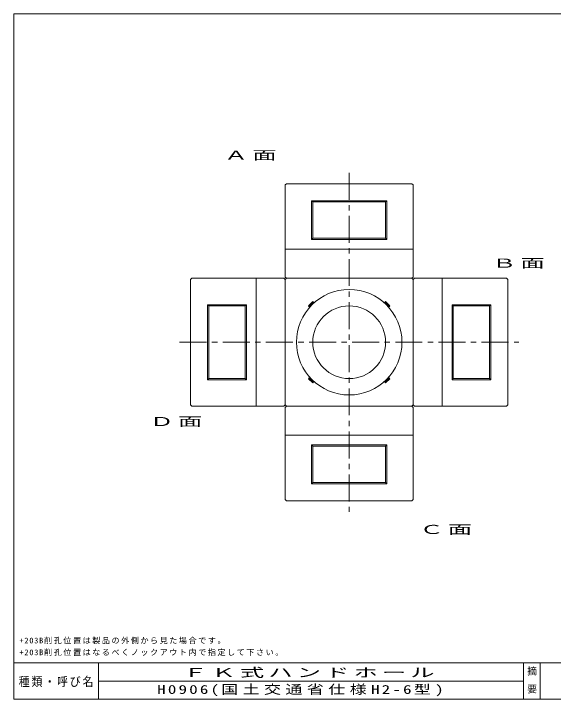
# Model space of a CAD drawing. Units: millimetres, scale not verified. Extents: x -4060 to 4060, y -2828 to 2828.
# Drawn here: x -4060 to 387, y -2828 to 2828 of the extents above; entities that cross this region are included whole.
import ezdxf
from ezdxf.enums import TextEntityAlignment as Align

# ---------------------------------------------------------------- set-up
doc = ezdxf.new("R2010")
doc.units = ezdxf.units.MM
doc.header["$LTSCALE"] = 7
doc.linetypes.add('USER2', pattern=[50.8, 31.75, -6.35, 6.35, -6.35])
for name, color, linetype, lineweight in [('0-3_LATER', 7, 'Continuous', 18), ('0-4_CENTER', 7, 'USER2', 18), ('0-5_TXT', 7, 'Continuous', 18), ('0-7_LAYER', 7, 'Continuous', 18), ('0-A_NO', 7, 'Continuous', 18), ('0-C_CR', 7, 'Continuous', 18)]:
    doc.layers.add(name, color=color, linetype=linetype, lineweight=lineweight)
doc.styles.add('ＭＳ ゴシック', font='')
doc.styles.get('ＭＳ ゴシック').set_extended_font_data('MS Gothic')

msp = doc.modelspace()

# ---------------------------------------------------------------- linework, layer by layer
at = {"layer": '0-3_LATER'}
for points in [[(-1588.705, 446.336), (-1595.776, 453.407), (-1631.132, 418.052), (-1624.061, 410.981)], [(-966.451, 410.981), (-959.38, 418.052), (-994.736, 453.407), (-1001.807, 446.336)], [(-1624.061, -175.918), (-1631.132, -182.989), (-1595.776, -218.344), (-1588.705, -211.273)], [(-1001.807, -211.273), (-994.736, -218.344), (-959.38, -182.989), (-966.451, -175.918)]]:
    msp.add_lwpolyline(points, close=True, dxfattribs=at)
msp.add_circle((-1295.256, 117.532), 300, dxfattribs=at)
at = {"layer": '0-4_CENTER'}
for p, q in [((-1295.256, 1515.032), (-1295.256, -1279.968)), ((-2692.756, 117.532), (102.244, 117.532))]:
    msp.add_line(p, q, dxfattribs=at)
at = {"layer": '0-7_LAYER'}
for p, q in [((-4060, -2527.5), (4060, -2527.5)), ((-3360, -2527.5), (-3360, -2827.5)), ((140, -2527.5), (140, -2827.5)), ((280, -2527.5), (280, -2827.5)), ((-3360, -2677.5), (140, -2677.5))]:
    msp.add_line(p, q, dxfattribs=at)
for points in [[(-4060, -2827.5), (-4060, 2827.5), (4060, 2827.5), (4060, -2827.5)], [(4060, -2827.5), (-4060, -2827.5), (-4060, 2827.5), (4060, 2827.5)], [(-777.756, 1425.032), (-1812.756, 1425.032), (-1822.756, 1415.032), (-1822.756, 885.032), (-767.756, 885.032), (-767.756, 1415.032)], [(-767.756, 885.032), (-1822.756, 885.032), (-1822.756, 655.032), (-1812.756, 645.032), (-777.756, 645.032), (-767.756, 655.032)], [(-2602.756, 635.032), (-2602.756, -399.968), (-2592.756, -409.968), (-2062.756, -409.968), (-2062.756, 645.032), (-2592.756, 645.032)], [(-2062.756, 645.032), (-2062.756, -409.968), (-1832.756, -409.968), (-1822.756, -399.968), (-1822.756, 635.032), (-1832.756, 645.032)], [(-1812.756, -409.968), (-777.756, -409.968), (-767.756, -399.968), (-767.756, 635.032), (-777.756, 645.032), (-1812.756, 645.032), (-1822.756, 635.032), (-1822.756, -399.968)], [(-527.756, -409.968), (-527.756, 645.032), (-757.756, 645.032), (-767.756, 635.032), (-767.756, -399.968), (-757.756, -409.968)], [(12.244, -399.968), (12.244, 635.032), (2.244, 645.032), (-527.756, 645.032), (-527.756, -409.968), (2.244, -409.968)], [(-1822.756, -649.968), (-767.756, -649.968), (-767.756, -419.968), (-777.756, -409.968), (-1812.756, -409.968), (-1822.756, -419.968)], [(-1812.756, -1189.968), (-777.756, -1189.968), (-767.756, -1179.968), (-767.756, -649.968), (-1822.756, -649.968), (-1822.756, -1179.968)]]:
    msp.add_lwpolyline(points, close=True, dxfattribs=at)
at = {"layer": '0-A_NO'}
for p, q in [((-1595.256, 1275.032), (-1605.256, 1285.032)), ((-995.256, 1275.032), (-985.256, 1285.032)), ((-1595.256, 975.032), (-1605.256, 965.032)), ((-995.256, 975.032), (-985.256, 965.032)), ((-2452.756, 417.532), (-2462.756, 427.532)), ((-2152.756, 417.532), (-2142.756, 427.532)), ((-437.756, 417.532), (-447.756, 427.532)), ((-137.756, 417.532), (-127.756, 427.532)), ((-2452.756, -182.468), (-2462.756, -192.468)), ((-2152.756, -182.468), (-2142.756, -192.468)), ((-437.756, -182.468), (-447.756, -192.468)), ((-137.756, -182.468), (-127.756, -192.468)), ((-1595.256, -739.968), (-1605.256, -729.968)), ((-995.256, -739.968), (-985.256, -729.968)), ((-1595.256, -1039.968), (-1605.256, -1049.968)), ((-995.256, -1039.968), (-985.256, -1049.968))]:
    msp.add_line(p, q, dxfattribs=at)
for points in [[(-985.256, 965.032), (-1605.256, 965.032), (-1605.256, 1285.032), (-985.256, 1285.032)], [(-995.256, 975.032), (-1595.256, 975.032), (-1595.256, 1275.032), (-995.256, 1275.032)], [(-2142.756, 427.532), (-2142.756, -192.468), (-2462.756, -192.468), (-2462.756, 427.532)], [(-2152.756, 417.532), (-2152.756, -182.468), (-2452.756, -182.468), (-2452.756, 417.532)], [(-447.756, -192.468), (-447.756, 427.532), (-127.756, 427.532), (-127.756, -192.468)], [(-437.756, -182.468), (-437.756, 417.532), (-137.756, 417.532), (-137.756, -182.468)], [(-1605.256, -729.968), (-985.256, -729.968), (-985.256, -1049.968), (-1605.256, -1049.968)], [(-1595.256, -739.968), (-995.256, -739.968), (-995.256, -1039.968), (-1595.256, -1039.968)]]:
    msp.add_lwpolyline(points, close=True, dxfattribs=at)
at = {"layer": '0-C_CR'}
msp.add_circle((-1295.256, 117.532), 435, dxfattribs=at)

# ---------------------------------------------------------------- texts
at = {"layer": '0-5_TXT', "attachment_point": 7, "style": 'ＭＳ ゴシック'}
for s, insert, char_height in [('\\T1.17;\\W2;Ａ面', (-2327.504, 1614.091), 73.31), ('\\T1.17;\\W2;Ｂ面', (-117.436, 724.051), 73.31), ('\\T1.17;\\W2;Ｄ面', (-2939.743, -582.321), 73.31), ('\\T1.17;\\W2;Ｃ面', (-716.342, -1472.361), 73.31), ('\\T1.19;+203B削孔位置は製品の外側から見た場合です。', (-4012.497, -2372.089), 47.65), ('\\T1.19;+203B削孔位置はなるべくノックアウト内で指定して下さい。', (-4012.497, -2469.589), 47.65), ('\\T1.17;\\W2;ＦＫ式ハンドホール', (-2663.333, -2652.5), 73.31), ('\\T1.26;\\W1.4;H0906(国土交通省仕様H2-6型)', (-2877.733, -2802.548), 73.31)]:
    msp.add_mtext(s, dxfattribs=dict(at, insert=insert, char_height=char_height))
at = {"layer": '0-7_LAYER', "style": 'ＭＳ ゴシック'}
for s, p in [('摘', (171.905, -2642.5)), ('要', (172.667, -2789.833))]:
    msp.add_text(s, height=58.65, dxfattribs=at).set_placement(p, align=Align.BOTTOM_LEFT)
at = {"layer": '0-7_LAYER', "insert": (-4019, -2727.5), "char_height": 73.31, "attachment_point": 7, "style": 'ＭＳ ゴシック'}
msp.add_mtext('\\T1.17;\\W0.9;種類・呼び名', dxfattribs=at)

doc.saveas('drawing.dxf')
